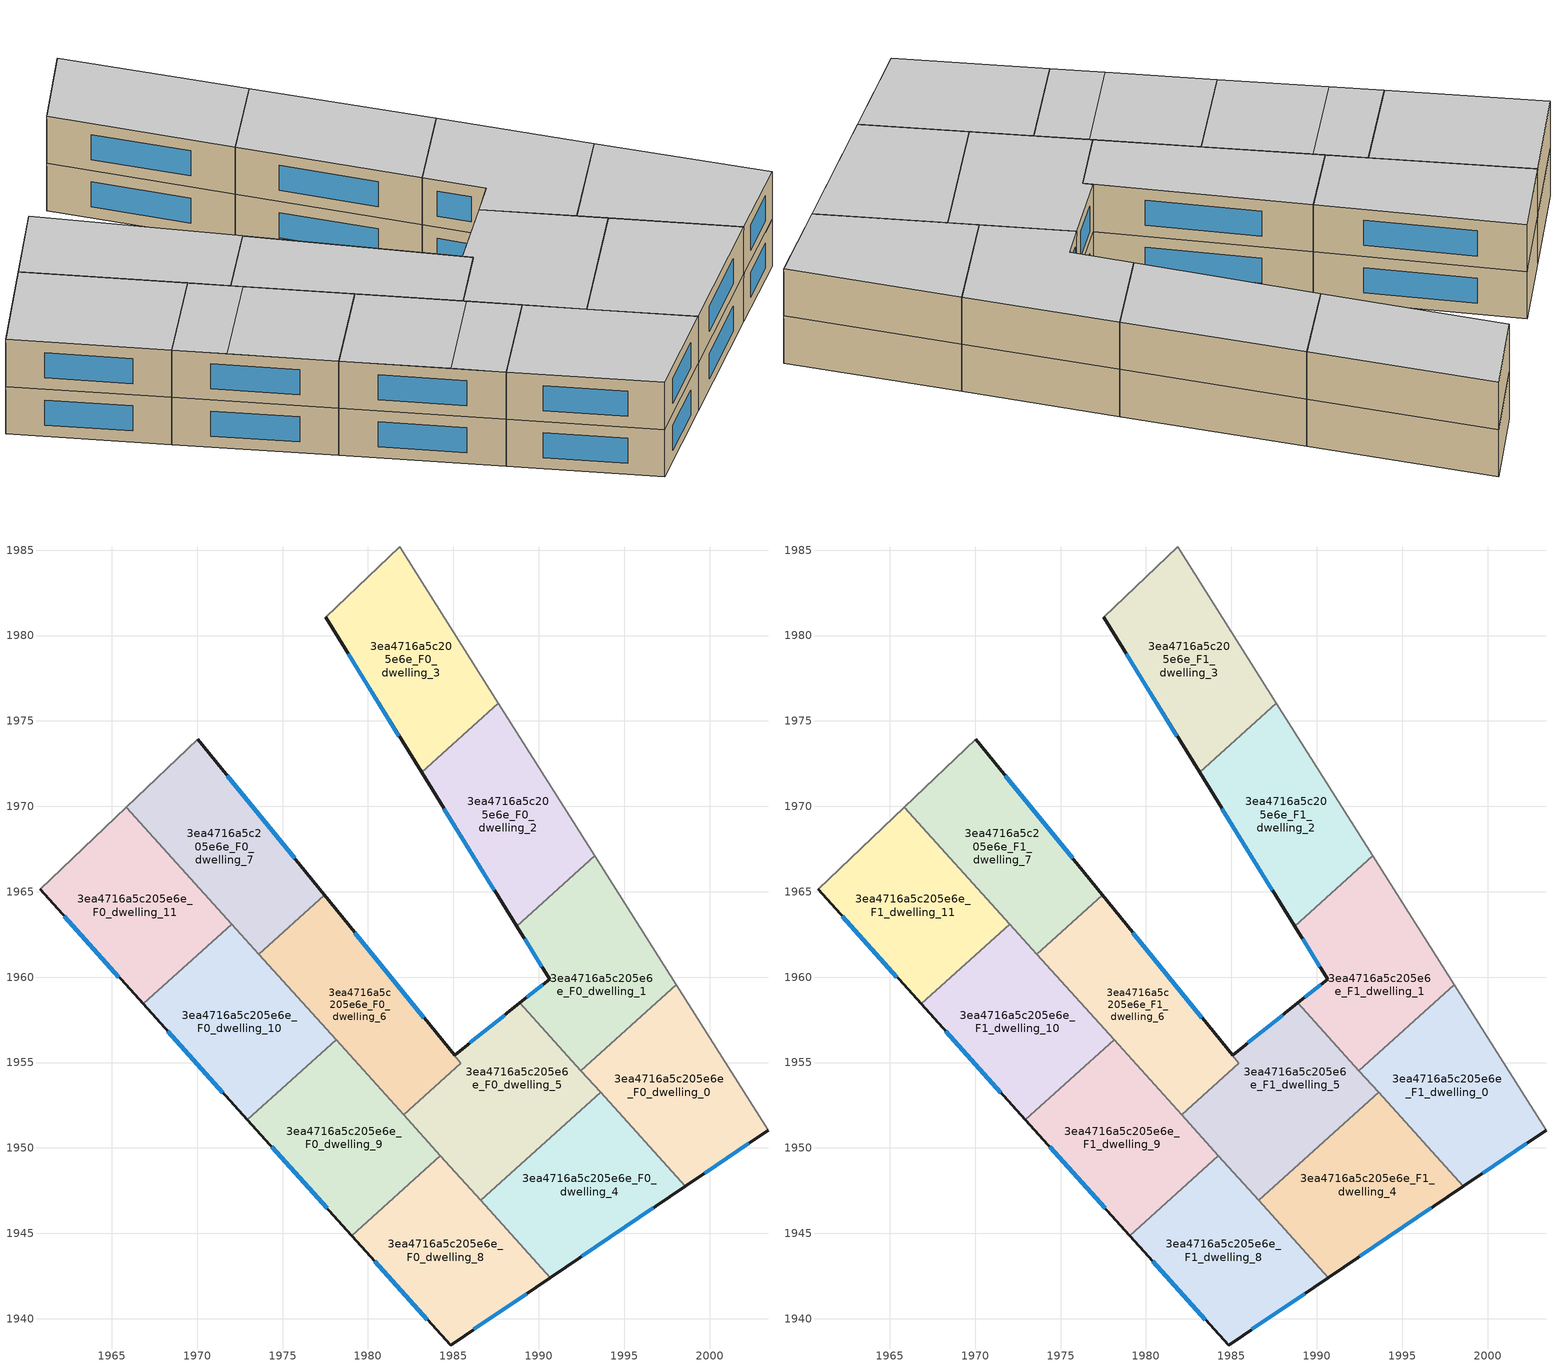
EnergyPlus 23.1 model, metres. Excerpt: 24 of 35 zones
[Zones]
3ea4716a5c205e6e_F0_dwelling_0
 floor ground (EU_floor_Construction): 1998.05,1959.55 2003.42,1951.04 1998.57,1947.75 1992.47,1954.53 z0
 wall outside (EU_wall_Construction): 1998.57,1947.75 2003.42,1951.04 z0:3
 wall to 3ea4716a5c205e6e_F0_dwelling_1 (EU_wall_Construction): 1998.05,1959.55 1992.47,1954.53 z0:3
 wall adiabatic (EU_wall_Construction): 2003.42,1951.04 1998.05,1959.55 z0:3
 wall to 3ea4716a5c205e6e_F0_dwelling_4 (EU_wall_Construction): 1993.62,1953.25 1998.57,1947.75 z0:3
 wall to 3ea4716a5c205e6e_F0_dwelling_5 (EU_wall_Construction): 1992.47,1954.52 1993.62,1953.25 z0:3
 window (EU_Window_Construction): 1999.71,1948.52 2002.28,1950.27 z0.7:2.3
3ea4716a5c205e6e_F0_dwelling_1
 floor ground (EU_floor_Construction): 1993.29,1967.09 1998.05,1959.55 1992.47,1954.53 1988.9,1958.49 1990.63,1959.88 1988.71,1962.98 z0
 wall outside (EU_wall_Construction): 1988.71,1962.98 1990.63,1959.88 1988.9,1958.49 z0:3
 wall to 3ea4716a5c205e6e_F0_dwelling_2 (EU_wall_Construction): 1993.29,1967.09 1988.71,1962.98 z0:3
 wall adiabatic (EU_wall_Construction): 1998.05,1959.55 1993.29,1967.09 z0:3
 wall to 3ea4716a5c205e6e_F0_dwelling_5 (EU_wall_Construction): 1988.9,1958.49 1992.47,1954.53 z0:3
 window (EU_Window_Construction): 1990.23,1959.55 1989.31,1958.82 / 1989.16,1962.25 1990.18,1960.6 z0.7:2.3
3ea4716a5c205e6e_F0_dwelling_10
 floor ground (EU_floor_Construction): 1972.03,1963.1 1978.13,1956.32 1972.95,1951.65 1966.84,1958.43 z0
 wall outside (EU_wall_Construction): 1966.84,1958.43 1972.95,1951.65 z0:3
 wall to 3ea4716a5c205e6e_F0_dwelling_11 (EU_wall_Construction): 1972.03,1963.1 1966.84,1958.43 z0:3
 wall to 3ea4716a5c205e6e_F0_dwelling_9 (EU_wall_Construction): 1972.95,1951.65 1978.13,1956.32 z0:3
 wall to 3ea4716a5c205e6e_F0_dwelling_6 (EU_wall_Construction): 1978.13,1956.32 1973.6,1961.35 z0:3
 wall to 3ea4716a5c205e6e_F0_dwelling_7 (EU_wall_Construction): 1973.6,1961.35 1972.03,1963.1 z0:3
 window (EU_Window_Construction): 1968.27,1956.84 1971.51,1953.24 z0.7:2.3
3ea4716a5c205e6e_F0_dwelling_11
 floor ground (EU_floor_Construction): 1965.86,1969.96 1972.03,1963.1 1966.84,1958.43 1960.8,1965.14 z0
 wall outside (EU_wall_Construction): 1960.8,1965.14 1966.84,1958.43 z0:3
 wall adiabatic (EU_wall_Construction): 1965.86,1969.96 1960.8,1965.14 z0:3
 wall to 3ea4716a5c205e6e_F0_dwelling_7 (EU_wall_Construction): 1972.03,1963.1 1965.86,1969.96 z0:3
 window (EU_Window_Construction): 1962.22,1963.57 1965.42,1960.01 z0.7:2.3
3ea4716a5c205e6e_F0_dwelling_2
 floor ground (EU_floor_Construction): 1987.64,1976.04 1993.29,1967.09 1988.71,1962.98 1983.14,1971.99 z0
 wall outside (EU_wall_Construction): 1983.14,1971.99 1988.71,1962.98 z0:3
 wall to 3ea4716a5c205e6e_F0_dwelling_3 (EU_wall_Construction): 1987.64,1976.04 1983.14,1971.99 z0:3
 wall adiabatic (EU_wall_Construction): 1993.29,1967.09 1987.64,1976.04 z0:3
 window (EU_Window_Construction): 1984.45,1969.87 1987.4,1965.09 z0.7:2.3
3ea4716a5c205e6e_F0_dwelling_3
 floor ground (EU_floor_Construction): 1981.86,1985.2 1987.64,1976.04 1983.14,1971.99 1977.51,1981.06 z0
 wall outside (EU_wall_Construction): 1977.51,1981.06 1983.14,1971.99 z0:3
 wall adiabatic (EU_wall_Construction): 1987.64,1976.04 1981.86,1985.2 1977.51,1981.06 z0:3
 window (EU_Window_Construction): 1978.83,1978.93 1981.82,1974.12 z0.7:2.3
3ea4716a5c205e6e_F0_dwelling_4
 floor ground (EU_floor_Construction): 1993.62,1953.25 1998.57,1947.75 1990.67,1942.4 1986.6,1946.92 z0
 wall outside (EU_wall_Construction): 1990.67,1942.4 1998.57,1947.75 z0:3
 wall to 3ea4716a5c205e6e_F0_dwelling_5 (EU_wall_Construction): 1993.62,1953.25 1986.6,1946.92 z0:3
 wall to 3ea4716a5c205e6e_F0_dwelling_8 (EU_wall_Construction): 1986.6,1946.92 1990.67,1942.4 z0:3
 window (EU_Window_Construction): 1992.53,1943.66 1996.71,1946.5 z0.7:2.3
3ea4716a5c205e6e_F0_dwelling_5
 floor ground (EU_floor_Construction): 1988.9,1958.49 1993.62,1953.25 1986.6,1946.92 1982.09,1951.93 1985.45,1954.96 1977.45,1964.81 1985.07,1955.43 z0
 wall outside (EU_wall_Construction): 1988.9,1958.49 1985.07,1955.43 1977.45,1964.81 z0:3
 wall to 3ea4716a5c205e6e_F0_dwelling_9 (EU_wall_Construction): 1982.09,1951.93 1984.24,1949.54 z0:3
 wall to 3ea4716a5c205e6e_F0_dwelling_6 (EU_wall_Construction): 1985.44,1954.96 1982.09,1951.93 / 1977.45,1964.81 1985.45,1954.96 z0:3
 wall to 3ea4716a5c205e6e_F0_dwelling_8 (EU_wall_Construction): 1984.24,1949.54 1986.6,1946.92 z0:3
 window (EU_Window_Construction): 1983.28,1957.63 1979.24,1962.61 / 1988,1957.77 1985.97,1956.15 z0.7:2.3
3ea4716a5c205e6e_F0_dwelling_6
 floor ground (EU_floor_Construction): 1977.44,1964.81 1985.45,1954.96 1982.09,1951.93 1973.6,1961.35 z0
 wall to 3ea4716a5c205e6e_F0_dwelling_7 (EU_wall_Construction): 1977.44,1964.81 1973.6,1961.35 z0:3
 wall to 3ea4716a5c205e6e_F0_dwelling_9 (EU_wall_Construction): 1978.13,1956.32 1982.09,1951.93 z0:3
3ea4716a5c205e6e_F0_dwelling_7
 floor ground (EU_floor_Construction): 1970.03,1973.93 1977.45,1964.81 1973.6,1961.35 1965.86,1969.96 z0
 wall outside (EU_wall_Construction): 1977.45,1964.81 1970.03,1973.93 z0:3
 wall adiabatic (EU_wall_Construction): 1970.03,1973.93 1965.86,1969.96 z0:3
 window (EU_Window_Construction): 1975.71,1966.95 1971.78,1971.79 z0.7:2.3
3ea4716a5c205e6e_F0_dwelling_8
 floor ground (EU_floor_Construction): 1984.24,1949.54 1990.67,1942.4 1984.84,1938.45 1979.05,1944.87 z0
 wall outside (EU_wall_Construction): 1979.05,1944.87 1984.84,1938.45 1990.67,1942.4 z0:3
 wall to 3ea4716a5c205e6e_F0_dwelling_9 (EU_wall_Construction): 1984.24,1949.54 1979.05,1944.87 z0:3
 window (EU_Window_Construction): 1986.21,1939.38 1989.3,1941.47 / 1980.41,1943.36 1983.48,1939.96 z0.7:2.3
3ea4716a5c205e6e_F0_dwelling_9
 floor ground (EU_floor_Construction): 1978.13,1956.32 1984.24,1949.54 1979.05,1944.87 1972.95,1951.65 z0
 wall outside (EU_wall_Construction): 1972.95,1951.65 1979.05,1944.87 z0:3
 window (EU_Window_Construction): 1974.38,1950.06 1977.62,1946.46 z0.7:2.3
3ea4716a5c205e6e_F1_dwelling_0
 floor to 3ea4716a5c205e6e_F0_dwelling_0 (EU_floor_Construction): 1998.05,1959.55 2003.42,1951.04 1998.57,1947.75 1992.47,1954.53 z3
 wall outside (EU_wall_Construction): 1998.57,1947.75 2003.42,1951.04 z3:6
 wall to 3ea4716a5c205e6e_F1_dwelling_1 (EU_wall_Construction): 1998.05,1959.55 1992.47,1954.53 z3:6
 wall adiabatic (EU_wall_Construction): 2003.42,1951.04 1998.05,1959.55 z3:6
 wall to 3ea4716a5c205e6e_F1_dwelling_4 (EU_wall_Construction): 1993.62,1953.25 1998.57,1947.75 z3:6
 wall to 3ea4716a5c205e6e_F1_dwelling_5 (EU_wall_Construction): 1992.47,1954.52 1993.62,1953.25 z3:6
 window (EU_Window_Construction): 1999.71,1948.52 2002.28,1950.27 z3.7:5.3
 ceiling to 3ea4716a5c205e6e_F2_dwelling_0 (EU_floor_Construction): 2003.42,1951.04 1998.05,1959.55 1992.47,1954.53 1998.57,1947.75 z6
3ea4716a5c205e6e_F1_dwelling_1
 floor to 3ea4716a5c205e6e_F0_dwelling_1 (EU_floor_Construction): 1993.29,1967.09 1998.05,1959.55 1992.47,1954.53 1988.9,1958.49 1990.63,1959.88 1988.71,1962.98 z3
 wall outside (EU_wall_Construction): 1988.71,1962.98 1990.63,1959.88 1988.9,1958.49 z3:6
 wall to 3ea4716a5c205e6e_F1_dwelling_2 (EU_wall_Construction): 1993.29,1967.09 1988.71,1962.98 z3:6
 wall adiabatic (EU_wall_Construction): 1998.05,1959.55 1993.29,1967.09 z3:6
 wall to 3ea4716a5c205e6e_F1_dwelling_5 (EU_wall_Construction): 1988.9,1958.49 1992.47,1954.53 z3:6
 window (EU_Window_Construction): 1990.23,1959.55 1989.31,1958.82 / 1989.16,1962.25 1990.18,1960.6 z3.7:5.3
 ceiling to 3ea4716a5c205e6e_F2_dwelling_1 (EU_floor_Construction): 1998.05,1959.55 1993.29,1967.09 1988.71,1962.98 1990.63,1959.88 1988.9,1958.49 1992.47,1954.53 z6
3ea4716a5c205e6e_F1_dwelling_10
 floor to 3ea4716a5c205e6e_F0_dwelling_10 (EU_floor_Construction): 1972.03,1963.1 1978.13,1956.32 1972.95,1951.65 1966.84,1958.43 z3
 wall outside (EU_wall_Construction): 1966.84,1958.43 1972.95,1951.65 z3:6
 wall to 3ea4716a5c205e6e_F1_dwelling_11 (EU_wall_Construction): 1972.03,1963.1 1966.84,1958.43 z3:6
 wall to 3ea4716a5c205e6e_F1_dwelling_9 (EU_wall_Construction): 1972.95,1951.65 1978.13,1956.32 z3:6
 wall to 3ea4716a5c205e6e_F1_dwelling_6 (EU_wall_Construction): 1978.13,1956.32 1973.6,1961.35 z3:6
 wall to 3ea4716a5c205e6e_F1_dwelling_7 (EU_wall_Construction): 1973.6,1961.35 1972.03,1963.1 z3:6
 window (EU_Window_Construction): 1968.27,1956.84 1971.51,1953.24 z3.7:5.3
 ceiling to 3ea4716a5c205e6e_F2_dwelling_9 (EU_floor_Construction): 1978.13,1956.32 1974.06,1960.84 1968.88,1956.17 1972.95,1951.65 z6
 ceiling to 3ea4716a5c205e6e_F2_dwelling_10 (EU_floor_Construction): 1974.06,1960.84 1972.03,1963.1 1966.84,1958.43 1968.88,1956.17 z6
3ea4716a5c205e6e_F1_dwelling_11
 floor to 3ea4716a5c205e6e_F0_dwelling_11 (EU_floor_Construction): 1965.86,1969.96 1972.03,1963.1 1966.84,1958.43 1960.8,1965.14 z3
 wall outside (EU_wall_Construction): 1960.8,1965.14 1966.84,1958.43 z3:6
 wall adiabatic (EU_wall_Construction): 1965.86,1969.96 1960.8,1965.14 z3:6
 wall to 3ea4716a5c205e6e_F1_dwelling_7 (EU_wall_Construction): 1972.03,1963.1 1965.86,1969.96 z3:6
 window (EU_Window_Construction): 1962.22,1963.57 1965.42,1960.01 z3.7:5.3
 ceiling to 3ea4716a5c205e6e_F2_dwelling_10 (EU_floor_Construction): 1972.03,1963.1 1965.86,1969.96 1960.8,1965.14 1966.84,1958.43 z6
3ea4716a5c205e6e_F1_dwelling_2
 floor to 3ea4716a5c205e6e_F0_dwelling_2 (EU_floor_Construction): 1987.64,1976.04 1993.29,1967.09 1988.71,1962.98 1983.14,1971.99 z3
 wall outside (EU_wall_Construction): 1983.14,1971.99 1988.71,1962.98 z3:6
 wall to 3ea4716a5c205e6e_F1_dwelling_3 (EU_wall_Construction): 1987.64,1976.04 1983.14,1971.99 z3:6
 wall adiabatic (EU_wall_Construction): 1993.29,1967.09 1987.64,1976.04 z3:6
 window (EU_Window_Construction): 1984.45,1969.87 1987.4,1965.09 z3.7:5.3
 ceiling to 3ea4716a5c205e6e_F2_dwelling_2 (EU_floor_Construction): 1993.29,1967.09 1987.64,1976.04 1983.14,1971.99 1988.71,1962.98 z6
3ea4716a5c205e6e_F1_dwelling_3
 floor to 3ea4716a5c205e6e_F0_dwelling_3 (EU_floor_Construction): 1981.86,1985.2 1987.64,1976.04 1983.14,1971.99 1977.51,1981.06 z3
 wall outside (EU_wall_Construction): 1977.51,1981.06 1983.14,1971.99 z3:6
 wall adiabatic (EU_wall_Construction): 1987.64,1976.04 1981.86,1985.2 1977.51,1981.06 z3:6
 window (EU_Window_Construction): 1978.83,1978.93 1981.82,1974.12 z3.7:5.3
 ceiling to 3ea4716a5c205e6e_F2_dwelling_3 (EU_floor_Construction): 1987.64,1976.04 1981.86,1985.2 1977.51,1981.06 1983.14,1971.99 z6
3ea4716a5c205e6e_F1_dwelling_4
 floor to 3ea4716a5c205e6e_F0_dwelling_4 (EU_floor_Construction): 1993.62,1953.25 1998.57,1947.75 1990.67,1942.4 1986.6,1946.92 z3
 wall outside (EU_wall_Construction): 1990.67,1942.4 1998.57,1947.75 z3:6
 wall to 3ea4716a5c205e6e_F1_dwelling_5 (EU_wall_Construction): 1993.62,1953.25 1986.6,1946.92 z3:6
 wall to 3ea4716a5c205e6e_F1_dwelling_8 (EU_wall_Construction): 1986.6,1946.92 1990.67,1942.4 z3:6
 window (EU_Window_Construction): 1992.53,1943.66 1996.71,1946.5 z3.7:5.3
 ceiling to 3ea4716a5c205e6e_F2_dwelling_4 (EU_floor_Construction): 1998.57,1947.75 1993.62,1953.25 1986.6,1946.92 1990.67,1942.4 z6
3ea4716a5c205e6e_F1_dwelling_5
 floor to 3ea4716a5c205e6e_F0_dwelling_5 (EU_floor_Construction): 1988.9,1958.49 1993.62,1953.25 1986.6,1946.92 1982.09,1951.93 1985.45,1954.96 1977.45,1964.81 1985.07,1955.43 z3
 wall outside (EU_wall_Construction): 1988.9,1958.49 1985.07,1955.43 1977.45,1964.81 z3:6
 wall to 3ea4716a5c205e6e_F1_dwelling_9 (EU_wall_Construction): 1982.09,1951.93 1984.24,1949.54 z3:6
 wall to 3ea4716a5c205e6e_F1_dwelling_6 (EU_wall_Construction): 1985.44,1954.96 1982.09,1951.93 / 1977.45,1964.81 1985.45,1954.96 z3:6
 wall to 3ea4716a5c205e6e_F1_dwelling_8 (EU_wall_Construction): 1984.24,1949.54 1986.6,1946.92 z3:6
 window (EU_Window_Construction): 1983.28,1957.63 1979.24,1962.61 / 1988,1957.77 1985.97,1956.15 z3.7:5.3
 ceiling to 3ea4716a5c205e6e_F2_dwelling_5 (EU_floor_Construction): 1993.62,1953.25 1988.9,1958.49 1985.07,1955.43 1977.45,1964.81 1985.45,1954.96 1982.09,1951.93 1986.6,1946.92 z6
3ea4716a5c205e6e_F1_dwelling_6
 floor to 3ea4716a5c205e6e_F0_dwelling_6 (EU_floor_Construction): 1977.44,1964.81 1985.45,1954.96 1982.09,1951.93 1973.6,1961.35 z3
 wall to 3ea4716a5c205e6e_F1_dwelling_7 (EU_wall_Construction): 1977.44,1964.81 1973.6,1961.35 z3:6
 wall to 3ea4716a5c205e6e_F1_dwelling_9 (EU_wall_Construction): 1978.13,1956.32 1982.09,1951.93 z3:6
 ceiling to 3ea4716a5c205e6e_F2_dwelling_6 (EU_floor_Construction): 1985.45,1954.96 1977.44,1964.81 1973.6,1961.35 1982.09,1951.93 z6
3ea4716a5c205e6e_F1_dwelling_7
 floor to 3ea4716a5c205e6e_F0_dwelling_7 (EU_floor_Construction): 1970.03,1973.93 1977.45,1964.81 1973.6,1961.35 1965.86,1969.96 z3
 wall outside (EU_wall_Construction): 1977.45,1964.81 1970.03,1973.93 z3:6
 wall adiabatic (EU_wall_Construction): 1970.03,1973.93 1965.86,1969.96 z3:6
 window (EU_Window_Construction): 1975.71,1966.95 1971.78,1971.79 z3.7:5.3
 ceiling to 3ea4716a5c205e6e_F2_dwelling_7 (EU_floor_Construction): 1977.45,1964.81 1970.03,1973.93 1965.86,1969.96 1973.6,1961.35 z6
3ea4716a5c205e6e_F1_dwelling_8
 floor to 3ea4716a5c205e6e_F0_dwelling_8 (EU_floor_Construction): 1984.24,1949.54 1990.67,1942.4 1984.84,1938.45 1979.05,1944.87 z3
 wall outside (EU_wall_Construction): 1979.05,1944.87 1984.84,1938.45 1990.67,1942.4 z3:6
 wall to 3ea4716a5c205e6e_F1_dwelling_9 (EU_wall_Construction): 1984.24,1949.54 1979.05,1944.87 z3:6
 window (EU_Window_Construction): 1986.21,1939.38 1989.3,1941.47 / 1980.41,1943.36 1983.48,1939.96 z3.7:5.3
 ceiling to 3ea4716a5c205e6e_F2_dwelling_8 (EU_floor_Construction): 1990.67,1942.4 1984.24,1949.54 1979.05,1944.87 1984.84,1938.45 z6
3ea4716a5c205e6e_F1_dwelling_9
 floor to 3ea4716a5c205e6e_F0_dwelling_9 (EU_floor_Construction): 1978.13,1956.32 1984.24,1949.54 1979.05,1944.87 1972.95,1951.65 z3
 wall outside (EU_wall_Construction): 1972.95,1951.65 1979.05,1944.87 z3:6
 window (EU_Window_Construction): 1974.38,1950.06 1977.62,1946.46 z3.7:5.3
 ceiling to 3ea4716a5c205e6e_F2_dwelling_9 (EU_floor_Construction): 1982.21,1951.8 1978.13,1956.32 1972.95,1951.65 1977.02,1947.13 z6
 ceiling to 3ea4716a5c205e6e_F2_dwelling_8 (EU_floor_Construction): 1984.24,1949.54 1982.21,1951.8 1977.02,1947.13 1979.05,1944.87 z6
[Building]
EU S2 Campaign: North Axis=0; Terrain=City; Solar Distribution=FullExterior
[Site:Location]
Budapest.Ferenc.Liszt.Intl.AP: Latitude=47.437; Longitude=19.256; Time Zone=1; Elevation=185
[SizingPeriod:WeatherFileDays]
AnnualSizingPeriod: Begin Month=1; Begin Day of Month=1; End Month=12; End Day of Month=31; Day of Week for Start Day=Monday; Use Weather File Daylight Saving Period=No; Use Weather File Rain and Snow Indicators=No
[MATERIAL]
EU_InternalMass_Material: Roughness=MediumRough; Thickness=0.1; Conductivity=1; Density=1800; Specific Heat=900; Thermal Absorptance=0.9; Solar Absorptance=0.7; Visible Absorptance=0.7
[MATERIAL:NOMASS] Roughness=MediumRough; Thermal Absorptance=0.9; Solar Absorptance=0.7; Visible Absorptance=0.7
Name | Thermal Resistance
EU_wall_NoMass | 0.832559
EU_floor_NoMass | 0.872794
[WINDOWMATERIAL:SIMPLEGLAZINGSYSTEM]
EU_Window_SimpleGlazing: UFactor=2.79869; Solar Heat Gain Coefficient=0.75; Visible Transmittance=0.75
[CONSTRUCTION]
EU_wall_Construction: EU_wall_NoMass
EU_floor_Construction: EU_floor_NoMass
EU_Window_Construction: EU_Window_SimpleGlazing
EU_InternalMass_Construction: EU_InternalMass_Material
[ZONE] Type=1; Multiplier=1; Ceiling Height=autocalculate; Floor Area=autocalculate; Part of Total Floor Area=Yes
Name | Volume
3ea4716a5c205e6e_F0_dwelling_0; 3ea4716a5c205e6e_F1_dwelling_0; 3ea4716a5c205e6e_F0_dwelling_7; 3ea4716a5c205e6e_F1_dwelling_7 | 191.111
3ea4716a5c205e6e_F0_dwelling_1; 3ea4716a5c205e6e_F1_dwelling_1 | 191.11
3ea4716a5c205e6e_F0_dwelling_10; 3ea4716a5c205e6e_F1_dwelling_10 | 191.122
3ea4716a5c205e6e_F0_dwelling_11; 3ea4716a5c205e6e_F1_dwelling_11 | 191.134
3ea4716a5c205e6e_F0_dwelling_2; 3ea4716a5c205e6e_F1_dwelling_2 | 191.117
3ea4716a5c205e6e_F0_dwelling_3; 3ea4716a5c205e6e_F1_dwelling_3 | 191.104
3ea4716a5c205e6e_F0_dwelling_4; 3ea4716a5c205e6e_F1_dwelling_4 | 191.118
3ea4716a5c205e6e_F0_dwelling_5; 3ea4716a5c205e6e_F1_dwelling_5 | 197.963
3ea4716a5c205e6e_F0_dwelling_6; 3ea4716a5c205e6e_F1_dwelling_6 | 184.139
3ea4716a5c205e6e_F0_dwelling_8; 3ea4716a5c205e6e_F1_dwelling_8 | 191.132
3ea4716a5c205e6e_F0_dwelling_9; 3ea4716a5c205e6e_F1_dwelling_9 | 191.135
[INTERNALMASS] Construction=EU_InternalMass_Construction
Name | Zone or ZoneList | Surface Area
3ea4716a5c205e6e_F0_dwelling_0_EU_InternalMass | 3ea4716a5c205e6e_F0_dwelling_0 | 63.7035
3ea4716a5c205e6e_F0_dwelling_1_EU_InternalMass | 3ea4716a5c205e6e_F0_dwelling_1 | 63.7033
3ea4716a5c205e6e_F0_dwelling_2_EU_InternalMass | 3ea4716a5c205e6e_F0_dwelling_2 | 63.7057
3ea4716a5c205e6e_F0_dwelling_3_EU_InternalMass | 3ea4716a5c205e6e_F0_dwelling_3 | 63.7014
3ea4716a5c205e6e_F0_dwelling_4_EU_InternalMass | 3ea4716a5c205e6e_F0_dwelling_4 | 63.7057
3ea4716a5c205e6e_F0_dwelling_5_EU_InternalMass | 3ea4716a5c205e6e_F0_dwelling_5 | 66.0197
3ea4716a5c205e6e_F0_dwelling_6_EU_InternalMass | 3ea4716a5c205e6e_F0_dwelling_6 | 61.3836
3ea4716a5c205e6e_F0_dwelling_7_EU_InternalMass | 3ea4716a5c205e6e_F0_dwelling_7 | 63.7038
3ea4716a5c205e6e_F0_dwelling_8_EU_InternalMass | 3ea4716a5c205e6e_F0_dwelling_8 | 63.7108
3ea4716a5c205e6e_F0_dwelling_9_EU_InternalMass | 3ea4716a5c205e6e_F0_dwelling_9 | 63.7117
3ea4716a5c205e6e_F0_dwelling_10_EU_InternalMass | 3ea4716a5c205e6e_F0_dwelling_10 | 63.7071
3ea4716a5c205e6e_F0_dwelling_11_EU_InternalMass | 3ea4716a5c205e6e_F0_dwelling_11 | 63.7112
3ea4716a5c205e6e_F1_dwelling_0_EU_InternalMass | 3ea4716a5c205e6e_F1_dwelling_0 | 63.7035
3ea4716a5c205e6e_F1_dwelling_1_EU_InternalMass | 3ea4716a5c205e6e_F1_dwelling_1 | 63.7033
3ea4716a5c205e6e_F1_dwelling_2_EU_InternalMass | 3ea4716a5c205e6e_F1_dwelling_2 | 63.7057
3ea4716a5c205e6e_F1_dwelling_3_EU_InternalMass | 3ea4716a5c205e6e_F1_dwelling_3 | 63.7014
3ea4716a5c205e6e_F1_dwelling_4_EU_InternalMass | 3ea4716a5c205e6e_F1_dwelling_4 | 63.7057
3ea4716a5c205e6e_F1_dwelling_5_EU_InternalMass | 3ea4716a5c205e6e_F1_dwelling_5 | 66.0197
3ea4716a5c205e6e_F1_dwelling_6_EU_InternalMass | 3ea4716a5c205e6e_F1_dwelling_6 | 61.3836
3ea4716a5c205e6e_F1_dwelling_7_EU_InternalMass | 3ea4716a5c205e6e_F1_dwelling_7 | 63.7038
3ea4716a5c205e6e_F1_dwelling_8_EU_InternalMass | 3ea4716a5c205e6e_F1_dwelling_8 | 63.7108
3ea4716a5c205e6e_F1_dwelling_9_EU_InternalMass | 3ea4716a5c205e6e_F1_dwelling_9 | 63.7117
3ea4716a5c205e6e_F1_dwelling_10_EU_InternalMass | 3ea4716a5c205e6e_F1_dwelling_10 | 63.7071
3ea4716a5c205e6e_F1_dwelling_11_EU_InternalMass | 3ea4716a5c205e6e_F1_dwelling_11 | 63.7112
[OTHEREQUIPMENT] Fuel Type=Electricity; Design Level Calculation Method=Watts/Area; Power per Zone Floor Area=1; Fraction Latent=0; Fraction Radiant=0; Fraction Lost=0; Carbon Dioxide Generation Rate=0; EndUse Subcategory=EU_Step8_InternalGains
Name | Zone or ZoneList or Space or SpaceList | Schedule
EU_Step8_InternalGain_3ea4716a5c205e6e_F0_dwelling_0_f000 | 3ea4716a5c205e6e_F0_dwelling_0 | EU_Step8_GainSchedule_3ea4716a5c205e6e_F0_dwelling_0_f000
EU_Step8_InternalGain_3ea4716a5c205e6e_F0_dwelling_1_f000 | 3ea4716a5c205e6e_F0_dwelling_1 | EU_Step8_GainSchedule_3ea4716a5c205e6e_F0_dwelling_1_f000
EU_Step8_InternalGain_3ea4716a5c205e6e_F0_dwelling_2_f000 | 3ea4716a5c205e6e_F0_dwelling_2 | EU_Step8_GainSchedule_3ea4716a5c205e6e_F0_dwelling_2_f000
EU_Step8_InternalGain_3ea4716a5c205e6e_F0_dwelling_3_f000 | 3ea4716a5c205e6e_F0_dwelling_3 | EU_Step8_GainSchedule_3ea4716a5c205e6e_F0_dwelling_3_f000
EU_Step8_InternalGain_3ea4716a5c205e6e_F0_dwelling_4_f000 | 3ea4716a5c205e6e_F0_dwelling_4 | EU_Step8_GainSchedule_3ea4716a5c205e6e_F0_dwelling_4_f000
EU_Step8_InternalGain_3ea4716a5c205e6e_F0_dwelling_5_f000 | 3ea4716a5c205e6e_F0_dwelling_5 | EU_Step8_GainSchedule_3ea4716a5c205e6e_F0_dwelling_5_f000
EU_Step8_InternalGain_3ea4716a5c205e6e_F0_dwelling_6_f000 | 3ea4716a5c205e6e_F0_dwelling_6 | EU_Step8_GainSchedule_3ea4716a5c205e6e_F0_dwelling_6_f000
EU_Step8_InternalGain_3ea4716a5c205e6e_F0_dwelling_7_f000 | 3ea4716a5c205e6e_F0_dwelling_7 | EU_Step8_GainSchedule_3ea4716a5c205e6e_F0_dwelling_7_f000
EU_Step8_InternalGain_3ea4716a5c205e6e_F0_dwelling_8_f000 | 3ea4716a5c205e6e_F0_dwelling_8 | EU_Step8_GainSchedule_3ea4716a5c205e6e_F0_dwelling_8_f000
EU_Step8_InternalGain_3ea4716a5c205e6e_F0_dwelling_9_f000 | 3ea4716a5c205e6e_F0_dwelling_9 | EU_Step8_GainSchedule_3ea4716a5c205e6e_F0_dwelling_9_f000
EU_Step8_InternalGain_3ea4716a5c205e6e_F0_dwelling_10_f000 | 3ea4716a5c205e6e_F0_dwelling_10 | EU_Step8_GainSchedule_3ea4716a5c205e6e_F0_dwelling_10_f000
EU_Step8_InternalGain_3ea4716a5c205e6e_F0_dwelling_11_f000 | 3ea4716a5c205e6e_F0_dwelling_11 | EU_Step8_GainSchedule_3ea4716a5c205e6e_F0_dwelling_11_f000
EU_Step8_InternalGain_3ea4716a5c205e6e_F1_dwelling_0_f000 | 3ea4716a5c205e6e_F1_dwelling_0 | EU_Step8_GainSchedule_3ea4716a5c205e6e_F1_dwelling_0_f000
EU_Step8_InternalGain_3ea4716a5c205e6e_F1_dwelling_1_f000 | 3ea4716a5c205e6e_F1_dwelling_1 | EU_Step8_GainSchedule_3ea4716a5c205e6e_F1_dwelling_1_f000
EU_Step8_InternalGain_3ea4716a5c205e6e_F1_dwelling_2_f000 | 3ea4716a5c205e6e_F1_dwelling_2 | EU_Step8_GainSchedule_3ea4716a5c205e6e_F1_dwelling_2_f000
EU_Step8_InternalGain_3ea4716a5c205e6e_F1_dwelling_3_f000 | 3ea4716a5c205e6e_F1_dwelling_3 | EU_Step8_GainSchedule_3ea4716a5c205e6e_F1_dwelling_3_f000
EU_Step8_InternalGain_3ea4716a5c205e6e_F1_dwelling_4_f000 | 3ea4716a5c205e6e_F1_dwelling_4 | EU_Step8_GainSchedule_3ea4716a5c205e6e_F1_dwelling_4_f000
EU_Step8_InternalGain_3ea4716a5c205e6e_F1_dwelling_5_f000 | 3ea4716a5c205e6e_F1_dwelling_5 | EU_Step8_GainSchedule_3ea4716a5c205e6e_F1_dwelling_5_f000
EU_Step8_InternalGain_3ea4716a5c205e6e_F1_dwelling_6_f000 | 3ea4716a5c205e6e_F1_dwelling_6 | EU_Step8_GainSchedule_3ea4716a5c205e6e_F1_dwelling_6_f000
EU_Step8_InternalGain_3ea4716a5c205e6e_F1_dwelling_7_f000 | 3ea4716a5c205e6e_F1_dwelling_7 | EU_Step8_GainSchedule_3ea4716a5c205e6e_F1_dwelling_7_f000
EU_Step8_InternalGain_3ea4716a5c205e6e_F1_dwelling_8_f000 | 3ea4716a5c205e6e_F1_dwelling_8 | EU_Step8_GainSchedule_3ea4716a5c205e6e_F1_dwelling_8_f000
EU_Step8_InternalGain_3ea4716a5c205e6e_F1_dwelling_9_f000 | 3ea4716a5c205e6e_F1_dwelling_9 | EU_Step8_GainSchedule_3ea4716a5c205e6e_F1_dwelling_9_f000
EU_Step8_InternalGain_3ea4716a5c205e6e_F1_dwelling_10_f000 | 3ea4716a5c205e6e_F1_dwelling_10 | EU_Step8_GainSchedule_3ea4716a5c205e6e_F1_dwelling_10_f000
EU_Step8_InternalGain_3ea4716a5c205e6e_F1_dwelling_11_f000 | 3ea4716a5c205e6e_F1_dwelling_11 | EU_Step8_GainSchedule_3ea4716a5c205e6e_F1_dwelling_11_f000
[ZONEVENTILATION:DESIGNFLOWRATE] Schedule=EU_AlwaysOn; Design Flow Rate Calculation Method=AirChanges/Hour; Air Changes per Hour=0.475469; Ventilation Type=Natural; Fan Pressure Rise=0; Fan Total Efficiency=1; Constant Term Coefficient=1; Temperature Term Coefficient=0; Velocity Term Coefficient=0; Velocity Squared Term Coefficient=0; Minimum Indoor Temperature=-100; Maximum Indoor Temperature=100; Delta Temperature=-100; Minimum Outdoor Temperature=-100; Maximum Outdoor Temperature=100; Maximum Wind Speed=40
Name | Zone or ZoneList or Space or SpaceList
EU_ConstantAir_3ea4716a5c205e6e_F0_dwelling_0 | 3ea4716a5c205e6e_F0_dwelling_0
EU_ConstantAir_3ea4716a5c205e6e_F0_dwelling_1 | 3ea4716a5c205e6e_F0_dwelling_1
EU_ConstantAir_3ea4716a5c205e6e_F0_dwelling_2 | 3ea4716a5c205e6e_F0_dwelling_2
EU_ConstantAir_3ea4716a5c205e6e_F0_dwelling_3 | 3ea4716a5c205e6e_F0_dwelling_3
EU_ConstantAir_3ea4716a5c205e6e_F0_dwelling_4 | 3ea4716a5c205e6e_F0_dwelling_4
EU_ConstantAir_3ea4716a5c205e6e_F0_dwelling_5 | 3ea4716a5c205e6e_F0_dwelling_5
EU_ConstantAir_3ea4716a5c205e6e_F0_dwelling_6 | 3ea4716a5c205e6e_F0_dwelling_6
EU_ConstantAir_3ea4716a5c205e6e_F0_dwelling_7 | 3ea4716a5c205e6e_F0_dwelling_7
EU_ConstantAir_3ea4716a5c205e6e_F0_dwelling_8 | 3ea4716a5c205e6e_F0_dwelling_8
EU_ConstantAir_3ea4716a5c205e6e_F0_dwelling_9 | 3ea4716a5c205e6e_F0_dwelling_9
EU_ConstantAir_3ea4716a5c205e6e_F0_dwelling_10 | 3ea4716a5c205e6e_F0_dwelling_10
EU_ConstantAir_3ea4716a5c205e6e_F0_dwelling_11 | 3ea4716a5c205e6e_F0_dwelling_11
EU_ConstantAir_3ea4716a5c205e6e_F1_dwelling_0 | 3ea4716a5c205e6e_F1_dwelling_0
EU_ConstantAir_3ea4716a5c205e6e_F1_dwelling_1 | 3ea4716a5c205e6e_F1_dwelling_1
EU_ConstantAir_3ea4716a5c205e6e_F1_dwelling_2 | 3ea4716a5c205e6e_F1_dwelling_2
EU_ConstantAir_3ea4716a5c205e6e_F1_dwelling_3 | 3ea4716a5c205e6e_F1_dwelling_3
EU_ConstantAir_3ea4716a5c205e6e_F1_dwelling_4 | 3ea4716a5c205e6e_F1_dwelling_4
EU_ConstantAir_3ea4716a5c205e6e_F1_dwelling_5 | 3ea4716a5c205e6e_F1_dwelling_5
EU_ConstantAir_3ea4716a5c205e6e_F1_dwelling_6 | 3ea4716a5c205e6e_F1_dwelling_6
EU_ConstantAir_3ea4716a5c205e6e_F1_dwelling_7 | 3ea4716a5c205e6e_F1_dwelling_7
EU_ConstantAir_3ea4716a5c205e6e_F1_dwelling_8 | 3ea4716a5c205e6e_F1_dwelling_8
EU_ConstantAir_3ea4716a5c205e6e_F1_dwelling_9 | 3ea4716a5c205e6e_F1_dwelling_9
EU_ConstantAir_3ea4716a5c205e6e_F1_dwelling_10 | 3ea4716a5c205e6e_F1_dwelling_10
EU_ConstantAir_3ea4716a5c205e6e_F1_dwelling_11 | 3ea4716a5c205e6e_F1_dwelling_11
[HVACTEMPLATE:THERMOSTAT] Constant Heating Setpoint=20; Constant Cooling Setpoint=50
EU_HeatOnly_3ea4716a5c205e6e_F0_dwelling_0; EU_HeatOnly_3ea4716a5c205e6e_F0_dwelling_1; EU_HeatOnly_3ea4716a5c205e6e_F0_dwelling_2; EU_HeatOnly_3ea4716a5c205e6e_F0_dwelling_3; EU_HeatOnly_3ea4716a5c205e6e_F0_dwelling_4; EU_HeatOnly_3ea4716a5c205e6e_F0_dwelling_5; EU_HeatOnly_3ea4716a5c205e6e_F0_dwelling_6; EU_HeatOnly_3ea4716a5c205e6e_F0_dwelling_7; EU_HeatOnly_3ea4716a5c205e6e_F0_dwelling_8; EU_HeatOnly_3ea4716a5c205e6e_F0_dwelling_9; EU_HeatOnly_3ea4716a5c205e6e_F0_dwelling_10; EU_HeatOnly_3ea4716a5c205e6e_F0_dwelling_11; EU_HeatOnly_3ea4716a5c205e6e_F1_dwelling_0; EU_HeatOnly_3ea4716a5c205e6e_F1_dwelling_1; EU_HeatOnly_3ea4716a5c205e6e_F1_dwelling_2; EU_HeatOnly_3ea4716a5c205e6e_F1_dwelling_3; EU_HeatOnly_3ea4716a5c205e6e_F1_dwelling_4; EU_HeatOnly_3ea4716a5c205e6e_F1_dwelling_5; EU_HeatOnly_3ea4716a5c205e6e_F1_dwelling_6; EU_HeatOnly_3ea4716a5c205e6e_F1_dwelling_7; EU_HeatOnly_3ea4716a5c205e6e_F1_dwelling_8; EU_HeatOnly_3ea4716a5c205e6e_F1_dwelling_9; EU_HeatOnly_3ea4716a5c205e6e_F1_dwelling_10; EU_HeatOnly_3ea4716a5c205e6e_F1_dwelling_11; EU_HeatOnly_3ea4716a5c205e6e_F2_dwelling_0; EU_HeatOnly_3ea4716a5c205e6e_F2_dwelling_1; EU_HeatOnly_3ea4716a5c205e6e_F2_dwelling_2; EU_HeatOnly_3ea4716a5c205e6e_F2_dwelling_3; EU_HeatOnly_3ea4716a5c205e6e_F2_dwelling_4; EU_HeatOnly_3ea4716a5c205e6e_F2_dwelling_5; EU_HeatOnly_3ea4716a5c205e6e_F2_dwelling_6; EU_HeatOnly_3ea4716a5c205e6e_F2_dwelling_7; EU_HeatOnly_3ea4716a5c205e6e_F2_dwelling_8; EU_HeatOnly_3ea4716a5c205e6e_F2_dwelling_9; EU_HeatOnly_3ea4716a5c205e6e_F2_dwelling_10
[HVACTEMPLATE:ZONE:IDEALLOADSAIRSYSTEM] System Availability Schedule=EU_AlwaysOn; Maximum Heating Supply Air Temperature=50; Minimum Cooling Supply Air Temperature=13; Maximum Heating Supply Air Humidity Ratio=0.0156; Minimum Cooling Supply Air Humidity Ratio=0.0077; Heating Limit=NoLimit; Cooling Limit=NoLimit; Heating Availability Schedule=EU_AlwaysOn; Cooling Availability Schedule=EU_CoolingOff; Dehumidification Control Type=ConstantSensibleHeatRatio; Cooling Sensible Heat Ratio=0.7; Dehumidification Setpoint=60; Humidification Control Type=None; Humidification Setpoint=30; Outdoor Air Method=None; Outdoor Air Flow Rate per Person=0.00944; Outdoor Air Flow Rate per Zone Floor Area=0; Outdoor Air Flow Rate per Zone=0; Demand Controlled Ventilation Type=None; Outdoor Air Economizer Type=NoEconomizer; Heat Recovery Type=None; Sensible Heat Recovery Effectiveness=0.7; Latent Heat Recovery Effectiveness=0.65
Name | Template Thermostat
3ea4716a5c205e6e_F0_dwelling_0 | EU_HeatOnly_3ea4716a5c205e6e_F0_dwelling_0
3ea4716a5c205e6e_F0_dwelling_1 | EU_HeatOnly_3ea4716a5c205e6e_F0_dwelling_1
3ea4716a5c205e6e_F0_dwelling_2 | EU_HeatOnly_3ea4716a5c205e6e_F0_dwelling_2
3ea4716a5c205e6e_F0_dwelling_3 | EU_HeatOnly_3ea4716a5c205e6e_F0_dwelling_3
3ea4716a5c205e6e_F0_dwelling_4 | EU_HeatOnly_3ea4716a5c205e6e_F0_dwelling_4
3ea4716a5c205e6e_F0_dwelling_5 | EU_HeatOnly_3ea4716a5c205e6e_F0_dwelling_5
3ea4716a5c205e6e_F0_dwelling_6 | EU_HeatOnly_3ea4716a5c205e6e_F0_dwelling_6
3ea4716a5c205e6e_F0_dwelling_7 | EU_HeatOnly_3ea4716a5c205e6e_F0_dwelling_7
3ea4716a5c205e6e_F0_dwelling_8 | EU_HeatOnly_3ea4716a5c205e6e_F0_dwelling_8
3ea4716a5c205e6e_F0_dwelling_9 | EU_HeatOnly_3ea4716a5c205e6e_F0_dwelling_9
3ea4716a5c205e6e_F0_dwelling_10 | EU_HeatOnly_3ea4716a5c205e6e_F0_dwelling_10
3ea4716a5c205e6e_F0_dwelling_11 | EU_HeatOnly_3ea4716a5c205e6e_F0_dwelling_11
3ea4716a5c205e6e_F1_dwelling_0 | EU_HeatOnly_3ea4716a5c205e6e_F1_dwelling_0
3ea4716a5c205e6e_F1_dwelling_1 | EU_HeatOnly_3ea4716a5c205e6e_F1_dwelling_1
3ea4716a5c205e6e_F1_dwelling_2 | EU_HeatOnly_3ea4716a5c205e6e_F1_dwelling_2
3ea4716a5c205e6e_F1_dwelling_3 | EU_HeatOnly_3ea4716a5c205e6e_F1_dwelling_3
3ea4716a5c205e6e_F1_dwelling_4 | EU_HeatOnly_3ea4716a5c205e6e_F1_dwelling_4
3ea4716a5c205e6e_F1_dwelling_5 | EU_HeatOnly_3ea4716a5c205e6e_F1_dwelling_5
3ea4716a5c205e6e_F1_dwelling_6 | EU_HeatOnly_3ea4716a5c205e6e_F1_dwelling_6
3ea4716a5c205e6e_F1_dwelling_7 | EU_HeatOnly_3ea4716a5c205e6e_F1_dwelling_7
3ea4716a5c205e6e_F1_dwelling_8 | EU_HeatOnly_3ea4716a5c205e6e_F1_dwelling_8
3ea4716a5c205e6e_F1_dwelling_9 | EU_HeatOnly_3ea4716a5c205e6e_F1_dwelling_9
3ea4716a5c205e6e_F1_dwelling_10 | EU_HeatOnly_3ea4716a5c205e6e_F1_dwelling_10
3ea4716a5c205e6e_F1_dwelling_11 | EU_HeatOnly_3ea4716a5c205e6e_F1_dwelling_11
[SIZING:ZONE] Zone Cooling Design Supply Air Temperature Input Method=SupplyAirTemperature; Zone Cooling Design Supply Air Temperature=13; Zone Heating Design Supply Air Temperature Input Method=SupplyAirTemperature; Zone Heating Design Supply Air Temperature=50; Zone Cooling Design Supply Air Humidity Ratio=0.008; Zone Heating Design Supply Air Humidity Ratio=0.008; Cooling Design Air Flow Method=DesignDay; Cooling Design Air Flow Rate=0; Cooling Minimum Air Flow per Zone Floor Area=0.000762; Cooling Minimum Air Flow=0; Cooling Minimum Air Flow Fraction=0.2; Heating Design Air Flow Method=DesignDay; Heating Design Air Flow Rate=0; Heating Maximum Air Flow per Zone Floor Area=0.002032; Heating Maximum Air Flow=0.141576; Heating Maximum Air Flow Fraction=0.3; Account for Dedicated Outdoor Air System=No; Dedicated Outdoor Air System Control Strategy=NeutralSupplyAir; Dedicated Outdoor Air Low Setpoint Temperature for Design=autosize; Dedicated Outdoor Air High Setpoint Temperature for Design=autosize; Zone Load Sizing Method=Sensible Load Only No Latent Load; Zone Latent Cooling Design Supply Air Humidity Ratio Input Method=HumidityRatioDifference; Zone Cooling Design Supply Air Humidity Ratio Difference=0.005; Zone Latent Heating Design Supply Air Humidity Ratio Input Method=HumidityRatioDifference; Zone Humidification Design Supply Air Humidity Ratio Difference=0.005
3ea4716a5c205e6e_F0_dwelling_0; 3ea4716a5c205e6e_F0_dwelling_1; 3ea4716a5c205e6e_F0_dwelling_2; 3ea4716a5c205e6e_F0_dwelling_3; 3ea4716a5c205e6e_F0_dwelling_4; 3ea4716a5c205e6e_F0_dwelling_5; 3ea4716a5c205e6e_F0_dwelling_6; 3ea4716a5c205e6e_F0_dwelling_7; 3ea4716a5c205e6e_F0_dwelling_8; 3ea4716a5c205e6e_F0_dwelling_9; 3ea4716a5c205e6e_F0_dwelling_10; 3ea4716a5c205e6e_F0_dwelling_11; 3ea4716a5c205e6e_F1_dwelling_0; 3ea4716a5c205e6e_F1_dwelling_1; 3ea4716a5c205e6e_F1_dwelling_2; 3ea4716a5c205e6e_F1_dwelling_3; 3ea4716a5c205e6e_F1_dwelling_4; 3ea4716a5c205e6e_F1_dwelling_5; 3ea4716a5c205e6e_F1_dwelling_6; 3ea4716a5c205e6e_F1_dwelling_7; 3ea4716a5c205e6e_F1_dwelling_8; 3ea4716a5c205e6e_F1_dwelling_9; 3ea4716a5c205e6e_F1_dwelling_10; 3ea4716a5c205e6e_F1_dwelling_11
[SCHEDULE:CONSTANT]
Name | Hourly Value
EU_AlwaysOn | 1
EU_CoolingOff | 0
[SCHEDULE:FILE] Column Number=1; Rows to Skip at Top=0; Number of Hours of Data=8760; Column Separator=Comma; Interpolate to Timestep=No; Minutes per Item=60; Adjust Schedule for Daylight Savings=Yes
Name | File
EU_Step8_GainSchedule_3ea4716a5c205e6e_F0_dwelling_0_f000 | ../../schedules/3ea4716a5c205e6e/3ea4716a5c205e6e_F0_dwelling_0_f000_gain.csv
EU_Step8_GainSchedule_3ea4716a5c205e6e_F0_dwelling_1_f000 | ../../schedules/3ea4716a5c205e6e/3ea4716a5c205e6e_F0_dwelling_1_f000_gain.csv
EU_Step8_GainSchedule_3ea4716a5c205e6e_F0_dwelling_2_f000 | ../../schedules/3ea4716a5c205e6e/3ea4716a5c205e6e_F0_dwelling_2_f000_gain.csv
EU_Step8_GainSchedule_3ea4716a5c205e6e_F0_dwelling_3_f000 | ../../schedules/3ea4716a5c205e6e/3ea4716a5c205e6e_F0_dwelling_3_f000_gain.csv
EU_Step8_GainSchedule_3ea4716a5c205e6e_F0_dwelling_4_f000 | ../../schedules/3ea4716a5c205e6e/3ea4716a5c205e6e_F0_dwelling_4_f000_gain.csv
EU_Step8_GainSchedule_3ea4716a5c205e6e_F0_dwelling_5_f000 | ../../schedules/3ea4716a5c205e6e/3ea4716a5c205e6e_F0_dwelling_5_f000_gain.csv
EU_Step8_GainSchedule_3ea4716a5c205e6e_F0_dwelling_6_f000 | ../../schedules/3ea4716a5c205e6e/3ea4716a5c205e6e_F0_dwelling_6_f000_gain.csv
EU_Step8_GainSchedule_3ea4716a5c205e6e_F0_dwelling_7_f000 | ../../schedules/3ea4716a5c205e6e/3ea4716a5c205e6e_F0_dwelling_7_f000_gain.csv
EU_Step8_GainSchedule_3ea4716a5c205e6e_F0_dwelling_8_f000 | ../../schedules/3ea4716a5c205e6e/3ea4716a5c205e6e_F0_dwelling_8_f000_gain.csv
EU_Step8_GainSchedule_3ea4716a5c205e6e_F0_dwelling_9_f000 | ../../schedules/3ea4716a5c205e6e/3ea4716a5c205e6e_F0_dwelling_9_f000_gain.csv
EU_Step8_GainSchedule_3ea4716a5c205e6e_F0_dwelling_10_f000 | ../../schedules/3ea4716a5c205e6e/3ea4716a5c205e6e_F0_dwelling_10_f000_gain.csv
EU_Step8_GainSchedule_3ea4716a5c205e6e_F0_dwelling_11_f000 | ../../schedules/3ea4716a5c205e6e/3ea4716a5c205e6e_F0_dwelling_11_f000_gain.csv
EU_Step8_GainSchedule_3ea4716a5c205e6e_F1_dwelling_0_f000 | ../../schedules/3ea4716a5c205e6e/3ea4716a5c205e6e_F1_dwelling_0_f000_gain.csv
EU_Step8_GainSchedule_3ea4716a5c205e6e_F1_dwelling_1_f000 | ../../schedules/3ea4716a5c205e6e/3ea4716a5c205e6e_F1_dwelling_1_f000_gain.csv
EU_Step8_GainSchedule_3ea4716a5c205e6e_F1_dwelling_2_f000 | ../../schedules/3ea4716a5c205e6e/3ea4716a5c205e6e_F1_dwelling_2_f000_gain.csv
EU_Step8_GainSchedule_3ea4716a5c205e6e_F1_dwelling_3_f000 | ../../schedules/3ea4716a5c205e6e/3ea4716a5c205e6e_F1_dwelling_3_f000_gain.csv
EU_Step8_GainSchedule_3ea4716a5c205e6e_F1_dwelling_4_f000 | ../../schedules/3ea4716a5c205e6e/3ea4716a5c205e6e_F1_dwelling_4_f000_gain.csv
EU_Step8_GainSchedule_3ea4716a5c205e6e_F1_dwelling_5_f000 | ../../schedules/3ea4716a5c205e6e/3ea4716a5c205e6e_F1_dwelling_5_f000_gain.csv
EU_Step8_GainSchedule_3ea4716a5c205e6e_F1_dwelling_6_f000 | ../../schedules/3ea4716a5c205e6e/3ea4716a5c205e6e_F1_dwelling_6_f000_gain.csv
EU_Step8_GainSchedule_3ea4716a5c205e6e_F1_dwelling_7_f000 | ../../schedules/3ea4716a5c205e6e/3ea4716a5c205e6e_F1_dwelling_7_f000_gain.csv
EU_Step8_GainSchedule_3ea4716a5c205e6e_F1_dwelling_8_f000 | ../../schedules/3ea4716a5c205e6e/3ea4716a5c205e6e_F1_dwelling_8_f000_gain.csv
EU_Step8_GainSchedule_3ea4716a5c205e6e_F1_dwelling_9_f000 | ../../schedules/3ea4716a5c205e6e/3ea4716a5c205e6e_F1_dwelling_9_f000_gain.csv
EU_Step8_GainSchedule_3ea4716a5c205e6e_F1_dwelling_10_f000 | ../../schedules/3ea4716a5c205e6e/3ea4716a5c205e6e_F1_dwelling_10_f000_gain.csv
EU_Step8_GainSchedule_3ea4716a5c205e6e_F1_dwelling_11_f000 | ../../schedules/3ea4716a5c205e6e/3ea4716a5c205e6e_F1_dwelling_11_f000_gain.csv
